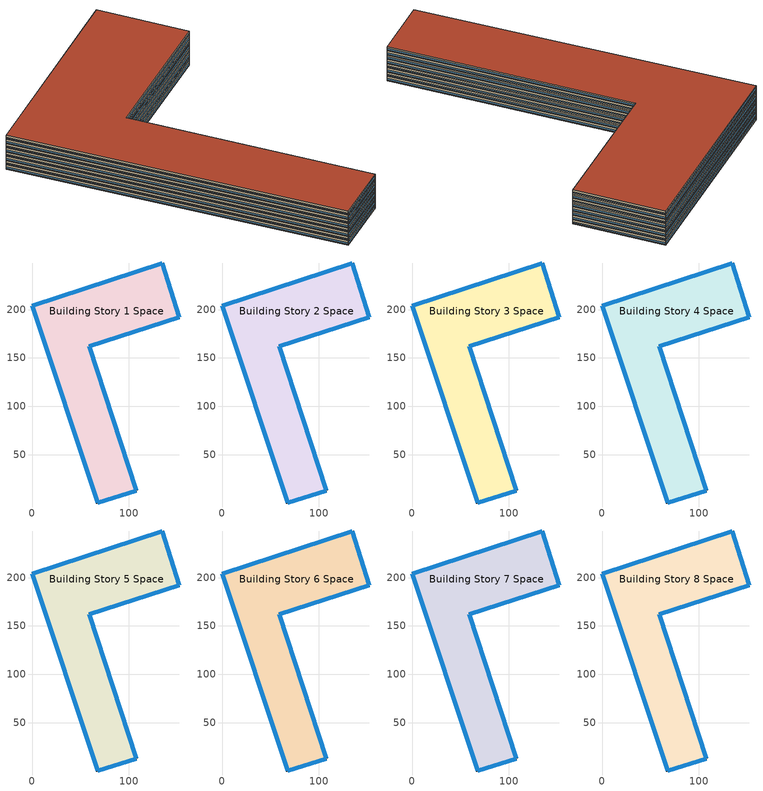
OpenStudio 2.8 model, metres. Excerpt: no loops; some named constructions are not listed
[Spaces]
Building Story 1 Space
 floor ground: 67.97,0 0,204.25 134.29,248.23 152.15,192.3 58.91,162.21 107.41,12.92 z0
 wall outside: 0,204.25 67.97,0 107.41,12.92 58.91,162.21 152.15,192.3 134.29,248.23 0,204.25 z0:3
 window: 0.01,204.22 67.96,0.02 / 134.26,248.22 0.02,204.26 / 152.14,192.33 134.29,248.21 / 58.93,162.22 152.12,192.3 / 107.4,12.94 58.92,162.18 / 68,0.01 107.38,12.91 z0.76:1.66
 ceiling adiabatic (Typical IEAD Roof R-15.87): 107.41,12.92 58.91,162.21 152.15,192.3 134.29,248.23 0,204.25 67.97,0 z3
Building Story 2 Space
 floor adiabatic (LargeHotel Interior Floor): 67.97,0 0,204.25 134.29,248.23 152.15,192.3 58.91,162.21 107.41,12.92 z3
 wall outside: 0,204.25 67.97,0 107.41,12.92 58.91,162.21 152.15,192.3 134.29,248.23 0,204.25 z3:6
 window: 0.01,204.22 67.96,0.02 / 134.26,248.22 0.02,204.26 / 152.14,192.33 134.29,248.21 / 58.93,162.22 152.12,192.3 / 107.4,12.94 58.92,162.18 / 68,0.01 107.38,12.91 z3.76:4.66
 ceiling adiabatic (Typical IEAD Roof R-15.87): 107.41,12.92 58.91,162.21 152.15,192.3 134.29,248.23 0,204.25 67.97,0 z6
Building Story 3 Space
 floor adiabatic (LargeHotel Interior Floor): 67.97,0 0,204.25 134.29,248.23 152.15,192.3 58.91,162.21 107.41,12.92 z6
 wall outside: 0,204.25 67.97,0 107.41,12.92 58.91,162.21 152.15,192.3 134.29,248.23 0,204.25 z6:9
 window: 0.01,204.22 67.96,0.02 / 134.26,248.22 0.02,204.26 / 152.14,192.33 134.29,248.21 / 58.93,162.22 152.12,192.3 / 107.4,12.94 58.92,162.18 / 68,0.01 107.38,12.91 z6.76:7.66
 ceiling adiabatic (Typical IEAD Roof R-15.87): 107.41,12.92 58.91,162.21 152.15,192.3 134.29,248.23 0,204.25 67.97,0 z9
Building Story 4 Space
 floor adiabatic (LargeHotel Interior Floor): 67.97,0 0,204.25 134.29,248.23 152.15,192.3 58.91,162.21 107.41,12.92 z9
 wall outside: 0,204.25 67.97,0 107.41,12.92 58.91,162.21 152.15,192.3 134.29,248.23 0,204.25 z9:12
 window: 107.4,12.94 58.92,162.18 / 68,0.01 107.38,12.91 / 0.01,204.22 67.96,0.02 / 134.26,248.22 0.02,204.26 / 152.14,192.33 134.29,248.21 / 58.93,162.22 152.12,192.3 z9.76:10.66
 ceiling adiabatic (Typical IEAD Roof R-15.87): 107.41,12.92 58.91,162.21 152.15,192.3 134.29,248.23 0,204.25 67.97,0 z12
Building Story 5 Space
 floor adiabatic (LargeHotel Interior Floor): 67.97,0 0,204.25 134.29,248.23 152.15,192.3 58.91,162.21 107.41,12.92 z12
 wall outside: 0,204.25 67.97,0 107.41,12.92 58.91,162.21 152.15,192.3 134.29,248.23 0,204.25 z12:15
 window: 58.93,162.22 152.12,192.3 / 68,0.01 107.38,12.91 / 134.26,248.22 0.02,204.26 / 152.14,192.33 134.29,248.21 / 107.4,12.94 58.92,162.18 / 0.01,204.22 67.96,0.02 z12.76:13.66
 ceiling adiabatic (Typical IEAD Roof R-15.87): 107.41,12.92 58.91,162.21 152.15,192.3 134.29,248.23 0,204.25 67.97,0 z15
Building Story 6 Space
 floor adiabatic (LargeHotel Interior Floor): 67.97,0 0,204.25 134.29,248.23 152.15,192.3 58.91,162.21 107.41,12.92 z15
 wall outside: 0,204.25 67.97,0 107.41,12.92 58.91,162.21 152.15,192.3 134.29,248.23 0,204.25 z15:18
 window: 152.14,192.33 134.29,248.21 / 58.93,162.22 152.12,192.3 / 107.4,12.94 58.92,162.18 / 68,0.01 107.38,12.91 / 0.01,204.22 67.96,0.02 / 134.26,248.22 0.02,204.26 z15.76:16.66
 ceiling adiabatic (Typical IEAD Roof R-15.87): 107.41,12.92 58.91,162.21 152.15,192.3 134.29,248.23 0,204.25 67.97,0 z18
Building Story 7 Space
 floor adiabatic (LargeHotel Interior Floor): 67.97,0 0,204.25 134.29,248.23 152.15,192.3 58.91,162.21 107.41,12.92 z18
 wall outside: 0,204.25 67.97,0 107.41,12.92 58.91,162.21 152.15,192.3 134.29,248.23 0,204.25 z18:21
 window: 134.26,248.22 0.02,204.26 / 68,0.01 107.38,12.91 / 152.14,192.33 134.29,248.21 / 0.01,204.22 67.96,0.02 / 107.4,12.94 58.92,162.18 / 58.93,162.22 152.12,192.3 z18.76:19.66
 ceiling adiabatic (Typical IEAD Roof R-15.87): 107.41,12.92 58.91,162.21 152.15,192.3 134.29,248.23 0,204.25 67.97,0 z21
Building Story 8 Space
 floor adiabatic (LargeHotel Interior Floor): 67.97,0 0,204.25 134.29,248.23 152.15,192.3 58.91,162.21 107.41,12.92 z21
 wall outside: 0,204.25 67.97,0 107.41,12.92 58.91,162.21 152.15,192.3 134.29,248.23 0,204.25 z21:24
 window: 0.01,204.22 67.96,0.02 / 134.26,248.22 0.02,204.26 / 152.14,192.33 134.29,248.21 / 58.93,162.22 152.12,192.3 / 107.4,12.94 58.92,162.18 / 68,0.01 107.38,12.91 z21.76:22.66
 roof outside: 107.41,12.92 58.91,162.21 152.15,192.3 134.29,248.23 0,204.25 67.97,0 z24
[Schedule:Ruleset]
Name | Default Day Schedule | Summer Design Day Schedule | Winter Design Day Schedule
Clothing Schedule | Clothing Schedule Default Winter Clothes
HotelLarge BLDG_OCC_SCH | HotelLarge BLDG_OCC_SCH Default | HotelLarge BLDG_OCC_SCH Summer Design Day | HotelLarge BLDG_OCC_SCH Winter Design Day
HotelLarge BLDG_LIGHT_SCH | HotelLarge BLDG_LIGHT_SCH Default | HotelLarge BLDG_LIGHT_SCH Summer Design Day | HotelLarge BLDG_LIGHT_SCH Winter Design Day
HotelLarge BLDG_EQUIP_SCH | HotelLarge BLDG_EQUIP_SCH Default | HotelLarge BLDG_EQUIP_SCH Summer Design Day | HotelLarge BLDG_EQUIP_SCH Winter Design Day
HotelLarge LaundryRoom_Occ_Sch | HotelLarge LaundryRoom_Occ_Sch Default | HotelLarge LaundryRoom_Occ_Sch Summer Design Day | HotelLarge LaundryRoom_Occ_Sch Winter Design Day
HotelLarge BLDG_LIGHT_STORAGE_SCH | HotelLarge BLDG_LIGHT_STORAGE_SCH Default | HotelLarge BLDG_LIGHT_STORAGE_SCH Summer Design Day | HotelLarge BLDG_LIGHT_STORAGE_SCH Winter Design Day
HotelLarge BASEMENT_EQUIP_SCH | HotelLarge BASEMENT_EQUIP_SCH Default | HotelLarge BASEMENT_EQUIP_SCH Summer Design Day | HotelLarge BASEMENT_EQUIP_SCH Winter Design Day
HotelLarge GuestRoom_Occ_Sch | HotelLarge GuestRoom_Occ_Sch Default | HotelLarge GuestRoom_Occ_Sch Summer Design Day | HotelLarge GuestRoom_Occ_Sch Winter Design Day
HotelLarge BLDG_LIGHT_GUESTROOM_SCH | HotelLarge BLDG_LIGHT_GUESTROOM_SCH Default | HotelLarge BLDG_LIGHT_GUESTROOM_SCH Summer Design Day | HotelLarge BLDG_LIGHT_GUESTROOM_SCH Winter Design Day
HotelLarge GuestRoom_Eqp_Sch_Base | HotelLarge GuestRoom_Eqp_Sch_Base Default | HotelLarge GuestRoom_Eqp_Sch_Base Summer Design Day | HotelLarge GuestRoom_Eqp_Sch_Base Winter Design Day
RetailStripmall Type1_OCC_SCH | RetailStripmall Type1_OCC_SCH Default | RetailStripmall Type1_OCC_SCH Summer Design Day | RetailStripmall Type1_OCC_SCH Winter Design Day
RetailStripmall Type1_LIGHT_SCH | RetailStripmall Type1_LIGHT_SCH Default | RetailStripmall Type1_LIGHT_SCH Summer Design Day | RetailStripmall Type1_LIGHT_SCH Winter Design Day
RetailStripmall Type1_EQUIP_SCH | RetailStripmall Type1_EQUIP_SCH Default | RetailStripmall Type1_EQUIP_SCH Summer Design Day | RetailStripmall Type1_EQUIP_SCH Winter Design Day
HotelLarge BLDG_LIGHT_CORRIDOR_SCH | HotelLarge BLDG_LIGHT_CORRIDOR_SCH Default | HotelLarge BLDG_LIGHT_CORRIDOR_SCH Summer Design Day | HotelLarge BLDG_LIGHT_CORRIDOR_SCH Winter Design Day
RestaurantSitDown BLDG_OCC_SCH | RestaurantSitDown BLDG_OCC_SCH Default | RestaurantSitDown BLDG_OCC_SCH Summer Design Day | RestaurantSitDown BLDG_OCC_SCH Winter Design Day
RestaurantSitDown BLDG_LIGHT_KITCHEN_SCH_2004_2007 | RestaurantSitDown BLDG_LIGHT_KITCHEN_SCH_2004_2007 Default | RestaurantSitDown BLDG_LIGHT_KITCHEN_SCH_2004_2007 Summer Design Day | RestaurantSitDown BLDG_LIGHT_KITCHEN_SCH_2004_2007 Winter Design Day
RestaurantSitDown BLDG_EQUIP_SCH | RestaurantSitDown BLDG_EQUIP_SCH Default | RestaurantSitDown BLDG_EQUIP_SCH Summer Design Day | RestaurantSitDown BLDG_EQUIP_SCH Winter Design Day
RestaurantSitDown Rest_GAS_EQUIP_SCH | RestaurantSitDown Rest_GAS_EQUIP_SCH Default | RestaurantSitDown Rest_GAS_EQUIP_SCH Summer Design Day | RestaurantSitDown Rest_GAS_EQUIP_SCH Winter Design Day
HotelLarge MeetingRoom_Occ_Sch | HotelLarge MeetingRoom_Occ_Sch Default | HotelLarge MeetingRoom_Occ_Sch Summer Design Day | HotelLarge MeetingRoom_Occ_Sch Winter Design Day
HotelLarge Kitchen_Elec_Equip_SCH | HotelLarge Kitchen_Elec_Equip_SCH Default | HotelLarge Kitchen_Elec_Equip_SCH Summer Design Day | HotelLarge Kitchen_Elec_Equip_SCH Winter Design Day
OfficeMedium BLDG_OCC_SCH | OfficeMedium BLDG_OCC_SCH Default | OfficeMedium BLDG_OCC_SCH Summer Design Day | OfficeMedium BLDG_OCC_SCH Winter Design Day
OfficeMedium BLDG_LIGHT_SCH_2004 | Schedule Day 55 | OfficeMedium BLDG_LIGHT_SCH_2004 Summer Design Day | OfficeMedium BLDG_LIGHT_SCH_2004 Winter Design Day
OfficeMedium BLDG_EQUIP_SCH_2004 | Schedule Day 58 | OfficeMedium BLDG_EQUIP_SCH_2004 Summer Design Day | OfficeMedium BLDG_EQUIP_SCH_2004 Winter Design Day
HotelLarge Kitchen_Gas_Equip_SCH | HotelLarge Kitchen_Gas_Equip_SCH Default | HotelLarge Kitchen_Gas_Equip_SCH Summer Design Day | HotelLarge Kitchen_Gas_Equip_SCH Winter Design Day
RetailStripmall Type3_OCC_SCH | RetailStripmall Type3_OCC_SCH Default | RetailStripmall Type3_OCC_SCH Summer Design Day | RetailStripmall Type3_OCC_SCH Winter Design Day
RetailStripmall Type3_LIGHT_SCH | RetailStripmall Type3_LIGHT_SCH Default | RetailStripmall Type3_LIGHT_SCH Summer Design Day | RetailStripmall Type3_LIGHT_SCH Winter Design Day
RetailStripmall Type3_EQUIP_SCH | RetailStripmall Type3_EQUIP_SCH Default | RetailStripmall Type3_EQUIP_SCH Summer Design Day | RetailStripmall Type3_EQUIP_SCH Winter Design Day
RetailStripmall Type2_OCC_SCH | RetailStripmall Type2_OCC_SCH Default | RetailStripmall Type2_OCC_SCH Summer Design Day | RetailStripmall Type2_OCC_SCH Winter Design Day
RetailStripmall Type2_LIGHT_SCH | RetailStripmall Type2_LIGHT_SCH Default | RetailStripmall Type2_LIGHT_SCH Summer Design Day | RetailStripmall Type2_LIGHT_SCH Winter Design Day
RetailStripmall Type2_EQUIP_SCH | RetailStripmall Type2_EQUIP_SCH Default | RetailStripmall Type2_EQUIP_SCH Summer Design Day | RetailStripmall Type2_EQUIP_SCH Winter Design Day
Elevator Schedule 1 | 117 space(s) Occ Sch Default 1 | 117 space(s) Occ Sch Summer Design Day 1 | 117 space(s) Occ Sch Winter Design Day 1
Elevator Schedule 2 | 117 space(s) Occ Sch Default 2 | 117 space(s) Occ Sch Summer Design Day 2 | 117 space(s) Occ Sch Winter Design Day 2
Elevator Schedule 3 | 117 space(s) Occ Sch Default 3 | 117 space(s) Occ Sch Summer Design Day 3 | 117 space(s) Occ Sch Winter Design Day 3
RestaurantSitDown Kitchen_Exhaust_SCH | RestaurantSitDown Kitchen_Exhaust_SCH Default | RestaurantSitDown Kitchen_Exhaust_SCH Summer Design Day | RestaurantSitDown Kitchen_Exhaust_SCH Winter Design Day
HotelLarge Kitchen_Exhaust_SCH | HotelLarge Kitchen_Exhaust_SCH Default | HotelLarge Kitchen_Exhaust_SCH Summer Design Day | HotelLarge Kitchen_Exhaust_SCH Winter Design Day
RetailStripmall Type1_HTGSETP_SCH_NO_OPTIMUM | RetailStripmall Type1_HTGSETP_SCH_NO_OPTIMUM Default | RetailStripmall Type1_HTGSETP_SCH_NO_OPTIMUM Summer Design Day | RetailStripmall Type1_HTGSETP_SCH_NO_OPTIMUM Winter Design Day
RetailStripmall Type1_CLGSETP_SCH_NO_SETBACK | RetailStripmall Type1_CLGSETP_SCH_NO_SETBACK Default | RetailStripmall Type1_CLGSETP_SCH_NO_SETBACK Summer Design Day | RetailStripmall Type1_CLGSETP_SCH_NO_SETBACK Winter Design Day
OfficeMedium HTGSETP_SCH_PACU_VAV_bot | OfficeMedium HTGSETP_SCH_PACU_VAV_bot Default | OfficeMedium HTGSETP_SCH_PACU_VAV_bot Summer Design Day | OfficeMedium HTGSETP_SCH_PACU_VAV_bot Winter Design Day
OfficeMedium CLGSETP_SCH_NO_SETBACK | OfficeMedium CLGSETP_SCH_NO_SETBACK Default | OfficeMedium CLGSETP_SCH_NO_SETBACK Summer Design Day | OfficeMedium CLGSETP_SCH_NO_SETBACK Winter Design Day
RestaurantSitDown HTGSETP_SCH_NO_OPTIMUM | RestaurantSitDown HTGSETP_SCH_NO_OPTIMUM Default | RestaurantSitDown HTGSETP_SCH_NO_OPTIMUM Summer Design Day | RestaurantSitDown HTGSETP_SCH_NO_OPTIMUM Winter Design Day
RestaurantSitDown CLGSETP_SCH_NO_SETBACK | RestaurantSitDown CLGSETP_SCH_NO_SETBACK Default | RestaurantSitDown CLGSETP_SCH_NO_SETBACK Summer Design Day | RestaurantSitDown CLGSETP_SCH_NO_SETBACK Winter Design Day
RetailStripmall Type3_HTGSETP_SCH_NO_OPTIMUM | RetailStripmall Type3_HTGSETP_SCH_NO_OPTIMUM Default | RetailStripmall Type3_HTGSETP_SCH_NO_OPTIMUM Summer Design Day | RetailStripmall Type3_HTGSETP_SCH_NO_OPTIMUM Winter Design Day
RetailStripmall Type3_CLGSETP_SCH_NO_SETBACK | RetailStripmall Type3_CLGSETP_SCH_NO_SETBACK Default | RetailStripmall Type3_CLGSETP_SCH_NO_SETBACK Summer Design Day | RetailStripmall Type3_CLGSETP_SCH_NO_SETBACK Winter Design Day
[Schedule:Day]
Clothing Schedule Default Winter Clothes; HotelLarge BLDG_OCC_SCH Summer Design Day; HotelLarge BLDG_LIGHT_SCH Summer Design Day; HotelLarge BLDG_EQUIP_SCH Summer Design Day; HotelLarge LaundryRoom_Occ_Sch Summer Design Day; HotelLarge BLDG_LIGHT_STORAGE_SCH Summer Design Day; HotelLarge BASEMENT_EQUIP_SCH Summer Design Day; HotelLarge GuestRoom_Occ_Sch Summer Design Day; HotelLarge BLDG_LIGHT_GUESTROOM_SCH Summer Design Day; HotelLarge GuestRoom_Eqp_Sch_Base Summer Design Day; RetailStripmall Type1_OCC_SCH Summer Design Day; RetailStripmall Type1_LIGHT_SCH Summer Design Day; RetailStripmall Type1_EQUIP_SCH Summer Design Day; HotelLarge BLDG_LIGHT_CORRIDOR_SCH Summer Design Day; RestaurantSitDown BLDG_OCC_SCH Summer Design Day; RestaurantSitDown BLDG_LIGHT_KITCHEN_SCH_2004_2007 Summer Design Day; HotelLarge MeetingRoom_Occ_Sch Summer Design Day; OfficeMedium BLDG_LIGHT_SCH_2004 Summer Design Day; OfficeMedium BLDG_EQUIP_SCH_2004 Summer Design Day; RetailStripmall Type3_OCC_SCH Summer Design Day; RetailStripmall Type3_LIGHT_SCH Summer Design Day; RetailStripmall Type3_EQUIP_SCH Summer Design Day; RetailStripmall Type2_OCC_SCH Summer Design Day; RetailStripmall Type2_LIGHT_SCH Summer Design Day; RetailStripmall Type2_EQUIP_SCH Summer Design Day; 117 space(s) Occ Sch Summer Design Day 1; 117 space(s) Occ Sch Winter Design Day 1; 117 space(s) Occ Sch Summer Design Day 2; 117 space(s) Occ Sch Winter Design Day 2; 117 space(s) Occ Sch Summer Design Day 3; 117 space(s) Occ Sch Winter Design Day 3: 24, 0, 1
Clothing Schedule Summer Clothes: 24, 0, 0.5
Air Velocity Schedule Default: 24, 0, 0.2
Work Efficiency Schedule Default; HotelLarge BLDG_OCC_SCH Winter Design Day; HotelLarge BLDG_LIGHT_SCH Winter Design Day; HotelLarge BLDG_EQUIP_SCH Winter Design Day; HotelLarge LaundryRoom_Occ_Sch Winter Design Day; HotelLarge BLDG_LIGHT_STORAGE_SCH Winter Design Day; HotelLarge BASEMENT_EQUIP_SCH Winter Design Day; HotelLarge GuestRoom_Occ_Sch Winter Design Day; HotelLarge BLDG_LIGHT_GUESTROOM_SCH Winter Design Day; HotelLarge GuestRoom_Eqp_Sch_Base Winter Design Day; RetailStripmall Type1_OCC_SCH Winter Design Day; RetailStripmall Type1_LIGHT_SCH Winter Design Day; RetailStripmall Type1_EQUIP_SCH Winter Design Day; HotelLarge BLDG_LIGHT_CORRIDOR_SCH Winter Design Day; RestaurantSitDown BLDG_OCC_SCH Winter Design Day; RestaurantSitDown BLDG_LIGHT_KITCHEN_SCH_2004_2007 Winter Design Day; RestaurantSitDown BLDG_EQUIP_SCH Winter Design Day; RestaurantSitDown Rest_GAS_EQUIP_SCH Winter Design Day; HotelLarge MeetingRoom_Occ_Sch Winter Design Day; HotelLarge Kitchen_Elec_Equip_SCH Winter Design Day; OfficeMedium BLDG_OCC_SCH Winter Design Day; Schedule Day 55; OfficeMedium BLDG_LIGHT_SCH_2004 Winter Design Day; Schedule Day 58; OfficeMedium BLDG_EQUIP_SCH_2004 Winter Design Day; HotelLarge Kitchen_Gas_Equip_SCH Winter Design Day; RetailStripmall Type3_OCC_SCH Winter Design Day; RetailStripmall Type3_LIGHT_SCH Winter Design Day; RetailStripmall Type3_EQUIP_SCH Winter Design Day; RetailStripmall Type2_OCC_SCH Winter Design Day; RetailStripmall Type2_LIGHT_SCH Winter Design Day; RetailStripmall Type2_EQUIP_SCH Winter Design Day: 24, 0, 0
HotelLarge BLDG_OCC_SCH Default: 8, 0, 0.7, 11, 0, 0.5, 13, 0, 0.3, 16, 0, 0.2, 17, 0, 0.3, 19, 0, 0.4, 21, 0, 0.6, 24, 0, 0.8
HotelLarge BLDG_OCC_SCH Sat Day: 6, 0, 0.9, 7, 0, 0.7, 9, 0, 0.5, 17, 0, 0.3, 18, 0, 0.5, 21, 0, 0.6, 24, 0, 0.7
HotelLarge BLDG_OCC_SCH Wkdy Day: 6, 0, 0.9, 7, 0, 0.7, 9, 0, 0.4, 15, 0, 0.2, 16, 0, 0.3, 19, 0, 0.5, 21, 0, 0.7, 22, 0, 0.8, 24, 0, 0.9
HotelLarge ACTIVITY_SCH Default; HotelLarge ACTIVITY_SCH Winter Design Day; HotelLarge ACTIVITY_SCH Summer Design Day; RestaurantSitDown ACTIVITY_SCH Default; RestaurantSitDown ACTIVITY_SCH Winter Design Day; RestaurantSitDown ACTIVITY_SCH Summer Design Day; OfficeMedium ACTIVITY_SCH Default; OfficeMedium ACTIVITY_SCH Winter Design Day; OfficeMedium ACTIVITY_SCH Summer Design Day: 24, 0, 120
HotelLarge BLDG_LIGHT_SCH Default; HotelLarge BLDG_LIGHT_STORAGE_SCH Default; HotelLarge BLDG_LIGHT_CORRIDOR_SCH Default: 2, 0, 0.3, 6, 0, 0.2, 7, 0, 0.3, 9, 0, 0.4, 13, 0, 0.3, 18, 0, 0.2, 19, 0, 0.5, 20, 0, 0.7, 21, 0, 0.8, 22, 0, 0.6, 23, 0, 0.5, 24, 0, 0.3
HotelLarge BLDG_LIGHT_SCH Sat Day; HotelLarge BLDG_LIGHT_STORAGE_SCH Sat Day; HotelLarge BLDG_LIGHT_CORRIDOR_SCH Sat Day: 2, 0, 0.2, 6, 0, 0.1, 8, 0, 0.3, 10, 0, 0.4, 11, 0, 0.3, 18, 0, 0.25, 19, 0, 0.6, 22, 0, 0.7, 23, 0, 0.6, 24, 0, 0.3
HotelLarge BLDG_LIGHT_SCH Wkdy Day; HotelLarge BLDG_LIGHT_STORAGE_SCH Wkdy Day; HotelLarge BLDG_LIGHT_CORRIDOR_SCH Wkdy Day: 1, 0, 0.2, 2, 0, 0.15, 5, 0, 0.1, 6, 0, 0.2, 7, 0, 0.4, 8, 0, 0.5, 10, 0, 0.4, 18, 0, 0.25, 19, 0, 0.6, 20, 0, 0.8, 21, 0, 0.9, 22, 0, 0.8, 23, 0, 0.6, 24, 0, 0.3
HotelLarge BLDG_EQUIP_SCH Default; HotelLarge BASEMENT_EQUIP_SCH Default: 2, 0, 0.4, 6, 0, 0.3, 7, 0, 0.4, 9, 0, 0.5, 13, 0, 0.4, 18, 0, 0.3, 19, 0, 0.6, 20, 0, 0.8, 21, 0, 0.9, 22, 0, 0.7, 23, 0, 0.6, 24, 0, 0.4
HotelLarge BLDG_EQUIP_SCH Sat Day; HotelLarge BASEMENT_EQUIP_SCH Sat Day: 2, 0, 0.3, 6, 0, 0.2, 8, 0, 0.4, 10, 0, 0.5, 11, 0, 0.4, 18, 0, 0.35, 19, 0, 0.7, 22, 0, 0.8, 23, 0, 0.7, 24, 0, 0.4
HotelLarge BLDG_EQUIP_SCH Wkdy Day; HotelLarge BASEMENT_EQUIP_SCH Wkdy Day: 1, 0, 0.3, 2, 0, 0.25, 5, 0, 0.2, 6, 0, 0.3, 7, 0, 0.5, 8, 0, 0.6, 10, 0, 0.5, 18, 0, 0.35, 19, 0, 0.7, 20, 0, 0.9, 21, 0, 0.95, 22, 0, 0.9, 23, 0, 0.7, 24, 0, 0.4
HotelLarge LaundryRoom_Occ_Sch Default; HotelLarge LaundryRoom_Occ_Sch Default|Wkdy Day: 8, 0, 0, 10, 0, 0.09, 12, 0, 0.18, 13, 0, 0, 16, 0, 0.18, 17, 0, 0.09, 24, 0, 0
HotelLarge GuestRoom_Occ_Sch Default: 6, 0, 0.65, 7, 0, 0.5, 9, 0, 0.34, 17, 0, 0.2, 18, 0, 0.34, 19, 0, 0.35, 21, 0, 0.65, 24, 0, 0.5
HotelLarge GuestRoom_Occ_Sch Wkdy Day: 6, 0, 0.65, 7, 0, 0.5, 9, 0, 0.28, 15, 0, 0.13, 16, 0, 0.2, 19, 0, 0.35, 21, 0, 0.5, 22, 0, 0.58, 24, 0, 0.65
HotelLarge BLDG_LIGHT_GUESTROOM_SCH Default: 2, 0, 0.26, 6, 0, 0.11, 8, 0, 0.41, 10, 0, 0.56, 11, 0, 0.41, 18, 0, 0.33, 19, 0, 0.85, 22, 0, 1, 23, 0, 0.85, 24, 0, 0.41
HotelLarge BLDG_LIGHT_GUESTROOM_SCH Wkdy Day: 1, 0, 0.22, 2, 0, 0.17, 5, 0, 0.11, 6, 0, 0.22, 7, 0, 0.44, 8, 0, 0.56, 10, 0, 0.44, 18, 0, 0.28, 19, 0, 0.67, 20, 0, 0.89, 21, 0, 1, 22, 0, 0.89, 23, 0, 0.67, 24, 0, 0.33
HotelLarge GuestRoom_Eqp_Sch_Base Default: 6, 0, 0.2, 7, 0, 0.3, 8, 0, 0.62, 9, 0, 0.9, 10, 0, 0.62, 17, 0, 0.29, 18, 0, 0.43, 19, 0, 0.51, 20, 0, 0.49, 21, 0, 0.66, 22, 0, 0.7, 23, 0, 0.35, 24, 0, 0.2
HotelLarge GuestRoom_Eqp_Sch_Base Wkdy Day: 6, 0, 0.2, 7, 0, 0.62, 8, 0, 0.9, 10, 0, 0.43, 17, 0, 0.26, 19, 0, 0.51, 20, 0, 0.49, 21, 0, 0.66, 22, 0, 0.7, 23, 0, 0.35, 24, 0, 0.2
RetailStripmall Type1_OCC_SCH Default: 8, 0, 0, 10, 0, 0.05, 11, 0, 0.1, 12, 0, 0.2, 13, 0, 0.4, 14, 0, 0.6, 16, 0, 0.4, 17, 0, 0.3, 19, 0, 0.6, 21, 0, 0.4, 22, 0, 0.3, 23, 0, 0.2, 24, 0, 0.05
RetailStripmall Type1_OCC_SCH Mon|Tue|Wed|Thu Day: 8, 0, 0, 10, 0, 0.05, 12, 0, 0.1, 13, 0, 0.2, 15, 0, 0.4, 17, 0, 0.25, 20, 0, 0.5, 23, 0, 0.3, 24, 0, 0.05
RetailStripmall Type1_OCC_SCH Sat|Fri Day: 1, 0, 0.05, 9, 0, 0, 10, 0, 0.05, 12, 0, 0.1, 13, 0, 0.2, 14, 0, 0.6, 15, 0, 0.4, 17, 0, 0.25, 20, 0, 0.5, 23, 0, 0.3, 24, 0, 0.2
HotelSmall Activity_Sch Default; HotelSmall Activity_Sch Winter Design Day; HotelSmall Activity_Sch Summer Design Day: 24, 0, 132
RetailStripmall Type1_LIGHT_SCH Default; RetailStripmall Type1_LIGHT_SCH Default|Mon|Tue|Wed|Thu Day: 9, 0, 0.05, 10, 0, 0.5, 23, 0, 0.95, 24, 0, 0.5
RetailStripmall Type1_LIGHT_SCH Sat|Fri Day: 1, 0, 0.5, 9, 0, 0.05, 10, 0, 0.5, 24, 0, 0.95
RetailStripmall Type1_EQUIP_SCH Default; RetailStripmall Type1_EQUIP_SCH Default|Mon|Tue|Wed|Thu Day: 9, 0, 0.05, 10, 0, 0.5, 23, 0, 0.9, 24, 0, 0.5
RetailStripmall Type1_EQUIP_SCH Sat|Fri Day: 1, 0, 0.5, 9, 0, 0.05, 10, 0, 0.5, 24, 0, 0.9
RestaurantSitDown BLDG_OCC_SCH Default: 1, 0, 0.05, 6, 0, 0, 7, 0, 0.05, 9, 0, 0.5, 11, 0, 0.2, 12, 0, 0.3, 14, 0, 0.5, 15, 0, 0.3, 16, 0, 0.2, 17, 0, 0.25, 18, 0, 0.35, 19, 0, 0.55, 20, 0, 0.65, 21, 0, 0.7, 22, 0, 0.35, 24, 0, 0.2
RestaurantSitDown BLDG_OCC_SCH Sat Day: 1, 0, 0.05, 6, 0, 0, 7, 0, 0.05, 9, 0, 0.5, 10, 0, 0.4, 11, 0, 0.2, 12, 0, 0.45, 14, 0, 0.5, 15, 0, 0.35, 18, 0, 0.3, 19, 0, 0.7, 20, 0, 0.9, 21, 0, 0.7, 22, 0, 0.65, 23, 0, 0.55, 24, 0, 0.35
RestaurantSitDown BLDG_OCC_SCH Wkdy Day: 1, 0, 0.05, 5, 0, 0, 6, 0, 0.05, 7, 0, 0.1, 10, 0, 0.4, 11, 0, 0.2, 12, 0, 0.5, 13, 0, 0.8, 14, 0, 0.7, 15, 0, 0.4, 16, 0, 0.2, 17, 0, 0.25, 18, 0, 0.5, 21, 0, 0.8, 22, 0, 0.5, 23, 0, 0.35, 24, 0, 0.2
RestaurantSitDown BLDG_LIGHT_KITCHEN_SCH_2004_2007 Default: 1, 0, 0.2, 6, 0, 0.15, 8, 0, 0.3, 10, 0, 0.5, 16, 0, 0.7, 22, 0, 0.6, 23, 0, 0.5, 24, 0, 0.3
RestaurantSitDown BLDG_LIGHT_KITCHEN_SCH_2004_2007 Sat Day: 1, 0, 0.2, 6, 0, 0.15, 8, 0, 0.3, 10, 0, 0.6, 17, 0, 0.8, 22, 0, 0.9, 23, 0, 0.5, 24, 0, 0.3
RestaurantSitDown BLDG_LIGHT_KITCHEN_SCH_2004_2007 Wkdy Day: 5, 0, 0.15, 6, 0, 0.2, 8, 0, 0.4, 10, 0, 0.6, 22, 0, 0.9, 23, 0, 0.5, 24, 0, 0.3
RestaurantSitDown BLDG_EQUIP_SCH Default; RestaurantSitDown BLDG_EQUIP_SCH Default|Sat|Wkdy Day; RestaurantSitDown Rest_GAS_EQUIP_SCH Default; RestaurantSitDown Rest_GAS_EQUIP_SCH Default|Sat|Wkdy Day: 1, 0, 0.03, 2, 0, 0.02, 3, 0, 0.03, 4, 0, 0.02, 5, 0, 0.05, 6, 0, 0.12, 7, 0, 0.13, 8, 0, 0.15, 9, 0, 0.18, 10, 0, 0.21, 11, 0, 0.26, 12, 0, 0.29, 13, 0, 0.27, 14, 0, 0.25, 16, 0, 0.23, 18, 0, 0.26, 19, 0, 0.24, 20, 0, 0.22, 21, 0, 0.2, 22, 0, 0.18, 23, 0, 0.09, 24, 0, 0.03
RestaurantSitDown BLDG_EQUIP_SCH Summer Design Day; RestaurantSitDown Rest_GAS_EQUIP_SCH Summer Design Day: 24, 0, 0.29
HotelLarge MeetingRoom_Occ_Sch Default; HotelLarge MeetingRoom_Occ_Sch Default|Wkdy Day: 7, 0, 0, 8, 0, 0.05, 10, 0, 0.5, 12, 0, 0.2, 13, 0, 0.05, 15, 0, 0.5, 18, 0, 0.2, 20, 0, 0.05, 24, 0, 0
HotelLarge Kitchen_Elec_Equip_SCH Default; HotelLarge Kitchen_Elec_Equip_SCH Default|Sun|Wkdy Day: 6, 0, 0.1, 7, 0, 0.25, 24, 0, 0.3
HotelLarge Kitchen_Elec_Equip_SCH Summer Design Day; OfficeMedium BLDG_EQUIP_SCH_2004 Sun Day: 24, 0, 0.3
OfficeMedium BLDG_OCC_SCH Default: 6, 0, 0, 18, 0, 0.05, 24, 0, 0
OfficeMedium BLDG_OCC_SCH Sat Day: 6, 0, 0, 8, 0, 0.1, 12, 0, 0.3, 17, 0, 0.1, 19, 0, 0.05, 24, 0, 0
OfficeMedium BLDG_OCC_SCH Summer Design Day: 6, 0, 0, 22, 0, 1, 24, 0, 0.05
OfficeMedium BLDG_OCC_SCH Wkdy Day: 6, 0, 0, 7, 0, 0.1, 8, 0, 0.2, 12, 0, 0.95, 13, 0, 0.5, 17, 0, 0.95, 18, 0, 0.3, 22, 0, 0.1, 24, 0, 0.05
OfficeMedium BLDG_LIGHT_SCH_2004 Sat Day: 6, 0, 0.05, 8, 0, 0.1, 12, 0, 0.3, 17, 0, 0.15, 24, 0, 0.05
OfficeMedium BLDG_LIGHT_SCH_2004 Sun Day: 24, 0, 0.05
OfficeMedium BLDG_LIGHT_SCH_2004 Wkdy Day: 5, 0, 0.05, 7, 0, 0.1, 8, 0, 0.3, 17, 0, 0.9, 18, 0, 0.5, 20, 0, 0.3, 22, 0, 0.2, 23, 0, 0.1, 24, 0, 0.05
OfficeMedium BLDG_EQUIP_SCH_2004 Sat Day: 6, 0, 0.3, 8, 0, 0.4, 12, 0, 0.5, 17, 0, 0.35, 24, 0, 0.3
OfficeMedium BLDG_EQUIP_SCH_2004 Wkdy Day: 8, 0, 0.4, 12, 0, 0.9, 13, 0, 0.8, 17, 0, 0.9, 18, 0, 0.5, 24, 0, 0.4
HotelLarge Kitchen_Gas_Equip_SCH Default; HotelLarge Kitchen_Gas_Equip_SCH Default|Sat|Wkdy Day: 5, 0, 0.02, 6, 0, 0.05, 7, 0, 0.1, 8, 0, 0.15, 9, 0, 0.2, 10, 0, 0.15, 13, 0, 0.25, 14, 0, 0.2, 15, 0, 0.15, 16, 0, 0.2, 19, 0, 0.3, 21, 0, 0.2, 22, 0, 0.15, 23, 0, 0.1, 24, 0, 0.05
HotelLarge Kitchen_Gas_Equip_SCH Summer Design Day: 24, 0, 0.25
RetailStripmall Type3_OCC_SCH Default: 10, 0, 0, 12, 0, 0.11, 13, 0, 0.43, 14, 0, 0.46, 15, 0, 0.5, 16, 0, 0.69, 17, 0, 0.34, 18, 0, 0.11, 24, 0, 0
RetailStripmall Type3_OCC_SCH Sat Day: 9, 0, 0, 11, 0, 0.11, 12, 0, 0.58, 13, 0, 0.71, 14, 0, 0.74, 15, 0, 0.77, 16, 0, 0.8, 17, 0, 0.74, 18, 0, 0.54, 19, 0, 0.11, 24, 0, 0
RetailStripmall Type3_OCC_SCH Wkdy Day: 9, 0, 0, 11, 0, 0.11, 12, 0, 0.43, 13, 0, 0.46, 14, 0, 0.71, 15, 0, 0.5, 16, 0, 0.69, 17, 0, 0.54, 18, 0, 0.71, 19, 0, 0.34, 20, 0, 0.26, 21, 0, 0.11, 24, 0, 0
RetailStripmall Type3_LIGHT_SCH Default: 10, 0, 0.05, 11, 0, 0.5, 17, 0, 0.95, 18, 0, 0.5, 24, 0, 0.05
RetailStripmall Type3_LIGHT_SCH Sat Day: 9, 0, 0.05, 10, 0, 0.5, 18, 0, 0.95, 19, 0, 0.5, 24, 0, 0.05
RetailStripmall Type3_LIGHT_SCH Wkdy Day: 9, 0, 0.05, 10, 0, 0.5, 20, 0, 0.95, 21, 0, 0.5, 24, 0, 0.05
RetailStripmall Type3_EQUIP_SCH Default: 10, 0, 0.05, 11, 0, 0.5, 17, 0, 0.9, 18, 0, 0.5, 24, 0, 0.05
RetailStripmall Type3_EQUIP_SCH Sat Day: 9, 0, 0.05, 10, 0, 0.5, 18, 0, 0.9, 19, 0, 0.5, 24, 0, 0.05
RetailStripmall Type3_EQUIP_SCH Wkdy Day: 9, 0, 0.05, 10, 0, 0.5, 20, 0, 0.9, 21, 0, 0.5, 24, 0, 0.05
RetailStripmall Type2_OCC_SCH Default: 9, 0, 0, 10, 0, 0.05, 11, 0, 0.1, 12, 0, 0.2, 14, 0, 0.4, 15, 0, 0.3, 16, 0, 0.2, 17, 0, 0.1, 18, 0, 0.05, 24, 0, 0
RetailStripmall Type2_OCC_SCH Sat Day: 8, 0, 0, 9, 0, 0.05, 11, 0, 0.1, 12, 0, 0.2, 13, 0, 0.4, 14, 0, 0.6, 15, 0, 0.4, 18, 0, 0.3, 19, 0, 0.05, 24, 0, 0
RetailStripmall Type2_OCC_SCH Wkdy Day: 8, 0, 0, 9, 0, 0.05, 12, 0, 0.1, 13, 0, 0.2, 14, 0, 0.4, 15, 0, 0.3, 17, 0, 0.2, 19, 0, 0.5, 20, 0, 0.2, 21, 0, 0.05, 24, 0, 0
RetailStripmall Type2_LIGHT_SCH Default: 9, 0, 0.05, 10, 0, 0.5, 17, 0, 0.95, 18, 0, 0.5, 24, 0, 0.05
RetailStripmall Type2_LIGHT_SCH Sat Day: 8, 0, 0.05, 9, 0, 0.5, 18, 0, 0.95, 19, 0, 0.5, 24, 0, 0.05
RetailStripmall Type2_LIGHT_SCH Wkdy Day: 8, 0, 0.05, 9, 0, 0.5, 20, 0, 0.95, 21, 0, 0.5, 24, 0, 0.05
RetailStripmall Type2_EQUIP_SCH Default: 9, 0, 0.05, 10, 0, 0.5, 17, 0, 0.9, 18, 0, 0.5, 24, 0, 0.05
RetailStripmall Type2_EQUIP_SCH Sat Day: 8, 0, 0.05, 9, 0, 0.5, 18, 0, 0.9, 19, 0, 0.5, 24, 0, 0.05
RetailStripmall Type2_EQUIP_SCH Wkdy Day: 8, 0, 0.05, 9, 0, 0.5, 20, 0, 0.9, 21, 0, 0.5, 24, 0, 0.05
117 space(s) Occ Sch Default 1: 1, 0, 0.0244565, 4, 0, 0, 5, 0, 0.0244565, 6, 0, 0.00791464, 7, 0, 0.123748, 8, 0, 0.0509559, 9, 0, 0.0142959, 10, 0, 0.11551, 11, 0, 0.158717, 12, 0, 0.129563, 13, 0, 0.00863306, 14, 0, 0.156471, 15, 0, 0.104494, 16, 0, 0.0381515, 17, 0, 0.120652, 18, 0, 0.117944, 19, 0, 0.0107398, 20, 0, 0.0152754, 21, 0, 0.142001, 22, 0, 0.0652146, 23, 0, 0.0780485, 24, 0, 0
117 space(s) Occ Sch Sunday 1: 1, 0, 0.0244565, 5, 0, 0, 6, 0, 0.0223769, 7, 0, 0.219503, 8, 0, 0.0130983, 9, 0, 0.149054, 10, 0, 0.0126308, 11, 0, 0.0367902, 12, 0, 0.107882, 13, 0, 0.0250012, 14, 0, 0.101943, 15, 0, 0.0623318, 16, 0, 0.0155055, 17, 0, 0.0561272, 18, 0, 0.0822713, 19, 0, 0.0680022, 20, 0, 0.0213466, 21, 0, 0.160684, 22, 0, 0.075241, 23, 0, 0.00280743, 24, 0, 0
117 space(s) Occ Sch Saturday 1: 1, 0, 0.0253923, 5, 0, 0, 6, 0, 0.00791464, 7, 0, 0.203637, 8, 0, 0.0345792, 9, 0, 0.0620408, 10, 0, 0.11551, 11, 0, 0.141747, 12, 0, 0.0199141, 13, 0, 0.0404207, 14, 0, 0.0797329, 15, 0, 0.046672, 16, 0, 0.00228536, 17, 0, 0.0148665, 18, 0, 0.173712, 19, 0, 0.0983353, 20, 0, 0.104679, 21, 0, 0.0200067, 22, 0, 0.0489129, 23, 0, 0.0996975, 24, 0, 0
117 space(s) Occ Sch Friday 1: 1, 0, 0.0253923, 4, 0, 0, 5, 0, 0.0244565, 6, 0, 0.00791464, 7, 0, 0.123748, 8, 0, 0.0500201, 9, 0, 0.0133601, 10, 0, 0.11551, 11, 0, 0.158717, 12, 0, 0.129563, 13, 0, 0.0123763, 14, 0, 0.160215, 15, 0, 0.104494, 16, 0, 0.0381515, 17, 0, 0.120652, 18, 0, 0.117944, 19, 0, 0.0107398, 20, 0, 0.0152754, 21, 0, 0.142001, 22, 0, 0.0652146, 23, 0, 0.075241, 24, 0, 0
117 space(s) Occ Sch Default 2; 117 space(s) Occ Sch Friday 2; 117 space(s) Occ Sch Default 3; 117 space(s) Occ Sch Friday 3: 1, 0, 1, 4, 0, 0, 5, 0, 1, 6, 0, 1, 7, 0, 1, 8, 0, 1, 9, 0, 1, 10, 0, 1, 11, 0, 1, 12, 0, 1, 13, 0, 1, 14, 0, 1, 15, 0, 1, 16, 0, 1, 17, 0, 1, 18, 0, 1, 19, 0, 1, 20, 0, 1, 21, 0, 1, 22, 0, 1, 23, 0, 1, 24, 0, 0
117 space(s) Occ Sch Sunday 2; 117 space(s) Occ Sch Saturday 2; 117 space(s) Occ Sch Sunday 3; 117 space(s) Occ Sch Saturday 3: 1, 0, 1, 5, 0, 0, 6, 0, 1, 7, 0, 1, 8, 0, 1, 9, 0, 1, 10, 0, 1, 11, 0, 1, 12, 0, 1, 13, 0, 1, 14, 0, 1, 15, 0, 1, 16, 0, 1, 17, 0, 1, 18, 0, 1, 19, 0, 1, 20, 0, 1, 21, 0, 1, 22, 0, 1, 23, 0, 1, 24, 0, 0
Schedule Day 83: 6, 0, 0, 24, 0, 1
RestaurantSitDown Kitchen_Exhaust_SCH Default; RestaurantSitDown Kitchen_Exhaust_SCH Winter Design Day; RestaurantSitDown Kitchen_Exhaust_SCH Summer Design Day; RestaurantSitDown Kitchen_Exhaust_SCH Default|WntrDsn|SmrDsn|Sun|Wkdy Day: 5, 0, 0, 24, 0, 1
HotelLarge Kitchen_Exhaust_SCH Default; HotelLarge Kitchen_Exhaust_SCH Winter Design Day; HotelLarge Kitchen_Exhaust_SCH Summer Design Day: 7, 0, 0, 24, 0, 1
HotelLarge HTGSETP_SCH Default; HotelLarge HTGSETP_SCH Winter Design Day; HotelLarge HTGSETP_SCH Summer Design Day; RestaurantSitDown HTGSETP_SCH_NO_OPTIMUM Winter Design Day: 24, 0, 21
HotelLarge CLGSETP_SCH Default; HotelLarge CLGSETP_SCH Winter Design Day; HotelLarge CLGSETP_SCH Summer Design Day; OfficeMedium CLGSETP_SCH_NO_SETBACK Default; OfficeMedium CLGSETP_SCH_NO_SETBACK Winter Design Day; OfficeMedium CLGSETP_SCH_NO_SETBACK Default|WntrDsn|Sat|Wkdy Day; RestaurantSitDown CLGSETP_SCH_NO_SETBACK Default; RestaurantSitDown CLGSETP_SCH_NO_SETBACK Default|Sat|Wkdy Day: 24, 0, 24
RetailStripmall Type1_HTGSETP_SCH_NO_OPTIMUM Default; RetailStripmall Type1_HTGSETP_SCH_NO_OPTIMUM Default|Sat|Fri Day: 8, 0, 15.56, 24, 0, 21.11
RetailStripmall Type1_HTGSETP_SCH_NO_OPTIMUM Mon|Tue|Wed|Thu Day: 1, 0, 21.11, 8, 0, 15.56, 24, 0, 21.11
RetailStripmall Type1_HTGSETP_SCH_NO_OPTIMUM Summer Design Day; RetailStripmall Type3_HTGSETP_SCH_NO_OPTIMUM Summer Design Day: 24, 0, 15.56
RetailStripmall Type1_HTGSETP_SCH_NO_OPTIMUM Winter Design Day: 1, 0, 21.11, 8, 0, 15.56, 9, 0, 18.33, 24, 0, 21.11
RetailStripmall Type1_CLGSETP_SCH_NO_SETBACK Default; RetailStripmall Type1_CLGSETP_SCH_NO_SETBACK Default|Sat|Fri|Mon|Tue|Wed|Thu Day; RetailStripmall Type3_CLGSETP_SCH_NO_SETBACK Default; RetailStripmall Type3_CLGSETP_SCH_NO_SETBACK Default|Sat|Wkdy Day: 24, 0, 23.89
RetailStripmall Type1_CLGSETP_SCH_NO_SETBACK Summer Design Day: 8, 0, 29.44, 9, 0, 26.67, 24, 0, 23.89
RetailStripmall Type1_CLGSETP_SCH_NO_SETBACK Winter Design Day; RetailStripmall Type3_CLGSETP_SCH_NO_SETBACK Winter Design Day: 24, 0, 29.44
OfficeMedium HTGSETP_SCH_PACU_VAV_bot Default; OfficeMedium HTGSETP_SCH_PACU_VAV_bot Summer Design Day; RestaurantSitDown HTGSETP_SCH_NO_OPTIMUM Summer Design Day: 24, 0, 15.6
OfficeMedium HTGSETP_SCH_PACU_VAV_bot Sat Day: 5, 0, 15.6, 17, 0, 21, 24, 0, 15.6
OfficeMedium HTGSETP_SCH_PACU_VAV_bot Wkdy Day: 5, 0, 15.6, 22, 0, 21, 24, 0, 15.6
OfficeMedium HTGSETP_SCH_PACU_VAV_bot Winter Design Day: 5, 0, 15.6, 6, 0, 17.6, 7, 0, 19.6, 22, 0, 21, 24, 0, 15.6
OfficeMedium CLGSETP_SCH_NO_SETBACK Summer Design Day: 5, 0, 26.7, 6, 0, 25.7, 7, 0, 25, 22, 0, 24, 24, 0, 26.7
RestaurantSitDown HTGSETP_SCH_NO_OPTIMUM Default; RestaurantSitDown HTGSETP_SCH_NO_OPTIMUM Default|Sat|Wkdy Day: 4, 0, 15.6, 24, 0, 21
RestaurantSitDown CLGSETP_SCH_NO_SETBACK Summer Design Day: 5, 0, 30, 6, 0, 26, 24, 0, 24
RestaurantSitDown CLGSETP_SCH_NO_SETBACK Winter Design Day: 24, 0, 30
RetailStripmall Type3_HTGSETP_SCH_NO_OPTIMUM Default: 9, 0, 15.56, 18, 0, 21.11, 24, 0, 15.56
RetailStripmall Type3_HTGSETP_SCH_NO_OPTIMUM Sat Day: 8, 0, 15.56, 19, 0, 21.11, 24, 0, 15.56
RetailStripmall Type3_HTGSETP_SCH_NO_OPTIMUM Wkdy Day: 8, 0, 15.56, 21, 0, 21.11, 24, 0, 15.56
RetailStripmall Type3_HTGSETP_SCH_NO_OPTIMUM Winter Design Day: 8, 0, 15.56, 9, 0, 18.33, 21, 0, 21.11, 24, 0, 15.56
RetailStripmall Type3_CLGSETP_SCH_NO_SETBACK Summer Design Day: 8, 0, 29.44, 9, 0, 26.67, 21, 0, 23.89, 24, 0, 29.44
[Schedule:Rule] Date Specification Type=DateRange; Start Day=1
Name | Schedule Ruleset | Rule Order | Day Schedule | Start Month | End Month | End Day | Apply Saturday | Apply Monday | Apply Tuesday | Apply Wednesday | Apply Thursday | Apply Friday | Apply Sunday
Schedule Rule 1 | Clothing Schedule | 0 | Clothing Schedule Summer Clothes | 5 | 9 | 30
Schedule Rule 2 | HotelLarge BLDG_OCC_SCH | 1 | HotelLarge BLDG_OCC_SCH Sat Day | 1 | 12 | 31 | Yes
Schedule Rule 3 | HotelLarge BLDG_OCC_SCH | 0 | HotelLarge BLDG_OCC_SCH Wkdy Day | 1 | 12 | 31 |  | Yes | Yes | Yes | Yes | Yes
Schedule Rule 4 | HotelLarge BLDG_LIGHT_SCH | 1 | HotelLarge BLDG_LIGHT_SCH Sat Day | 1 | 12 | 31 | Yes
Schedule Rule 5 | HotelLarge BLDG_LIGHT_SCH | 0 | HotelLarge BLDG_LIGHT_SCH Wkdy Day | 1 | 12 | 31 |  | Yes | Yes | Yes | Yes | Yes
Schedule Rule 6 | HotelLarge BLDG_EQUIP_SCH | 1 | HotelLarge BLDG_EQUIP_SCH Sat Day | 1 | 12 | 31 | Yes
Schedule Rule 7 | HotelLarge BLDG_EQUIP_SCH | 0 | HotelLarge BLDG_EQUIP_SCH Wkdy Day | 1 | 12 | 31 |  | Yes | Yes | Yes | Yes | Yes
Schedule Rule 8 | HotelLarge LaundryRoom_Occ_Sch | 0 | HotelLarge LaundryRoom_Occ_Sch Default|Wkdy Day | 1 | 12 | 31 |  | Yes | Yes | Yes | Yes | Yes
Schedule Rule 9 | HotelLarge BLDG_LIGHT_STORAGE_SCH | 1 | HotelLarge BLDG_LIGHT_STORAGE_SCH Sat Day | 1 | 12 | 31 | Yes
Schedule Rule 10 | HotelLarge BLDG_LIGHT_STORAGE_SCH | 0 | HotelLarge BLDG_LIGHT_STORAGE_SCH Wkdy Day | 1 | 12 | 31 |  | Yes | Yes | Yes | Yes | Yes
Schedule Rule 11 | HotelLarge BASEMENT_EQUIP_SCH | 1 | HotelLarge BASEMENT_EQUIP_SCH Sat Day | 1 | 12 | 31 | Yes
Schedule Rule 12 | HotelLarge BASEMENT_EQUIP_SCH | 0 | HotelLarge BASEMENT_EQUIP_SCH Wkdy Day | 1 | 12 | 31 |  | Yes | Yes | Yes | Yes | Yes
Schedule Rule 13 | HotelLarge GuestRoom_Occ_Sch | 0 | HotelLarge GuestRoom_Occ_Sch Wkdy Day | 1 | 12 | 31 |  | Yes | Yes | Yes | Yes | Yes
Schedule Rule 14 | HotelLarge BLDG_LIGHT_GUESTROOM_SCH | 0 | HotelLarge BLDG_LIGHT_GUESTROOM_SCH Wkdy Day | 1 | 12 | 31 |  | Yes | Yes | Yes | Yes | Yes
Schedule Rule 15 | HotelLarge GuestRoom_Eqp_Sch_Base | 0 | HotelLarge GuestRoom_Eqp_Sch_Base Wkdy Day | 1 | 12 | 31 |  | Yes | Yes | Yes | Yes | Yes
Schedule Rule 16 | RetailStripmall Type1_OCC_SCH | 1 | RetailStripmall Type1_OCC_SCH Mon|Tue|Wed|Thu Day | 1 | 12 | 31 |  | Yes | Yes | Yes | Yes
Schedule Rule 17 | RetailStripmall Type1_OCC_SCH | 0 | RetailStripmall Type1_OCC_SCH Sat|Fri Day | 1 | 12 | 31 | Yes |  |  |  |  | Yes
Schedule Rule 18 | RetailStripmall Type1_LIGHT_SCH | 1 | RetailStripmall Type1_LIGHT_SCH Default|Mon|Tue|Wed|Thu Day | 1 | 12 | 31 |  | Yes | Yes | Yes | Yes
Schedule Rule 19 | RetailStripmall Type1_LIGHT_SCH | 0 | RetailStripmall Type1_LIGHT_SCH Sat|Fri Day | 1 | 12 | 31 | Yes |  |  |  |  | Yes
Schedule Rule 20 | RetailStripmall Type1_EQUIP_SCH | 1 | RetailStripmall Type1_EQUIP_SCH Default|Mon|Tue|Wed|Thu Day | 1 | 12 | 31 |  | Yes | Yes | Yes | Yes
Schedule Rule 21 | RetailStripmall Type1_EQUIP_SCH | 0 | RetailStripmall Type1_EQUIP_SCH Sat|Fri Day | 1 | 12 | 31 | Yes |  |  |  |  | Yes
Schedule Rule 24 | HotelLarge BLDG_LIGHT_CORRIDOR_SCH | 1 | HotelLarge BLDG_LIGHT_CORRIDOR_SCH Sat Day | 1 | 12 | 31 | Yes
Schedule Rule 25 | HotelLarge BLDG_LIGHT_CORRIDOR_SCH | 0 | HotelLarge BLDG_LIGHT_CORRIDOR_SCH Wkdy Day | 1 | 12 | 31 |  | Yes | Yes | Yes | Yes | Yes
Schedule Rule 26 | RestaurantSitDown BLDG_OCC_SCH | 1 | RestaurantSitDown BLDG_OCC_SCH Sat Day | 1 | 12 | 31 | Yes
Schedule Rule 27 | RestaurantSitDown BLDG_OCC_SCH | 0 | RestaurantSitDown BLDG_OCC_SCH Wkdy Day | 1 | 12 | 31 |  | Yes | Yes | Yes | Yes | Yes
Schedule Rule 28 | RestaurantSitDown BLDG_LIGHT_KITCHEN_SCH_2004_2007 | 1 | RestaurantSitDown BLDG_LIGHT_KITCHEN_SCH_2004_2007 Sat Day | 1 | 12 | 31 | Yes
Schedule Rule 29 | RestaurantSitDown BLDG_LIGHT_KITCHEN_SCH_2004_2007 | 0 | RestaurantSitDown BLDG_LIGHT_KITCHEN_SCH_2004_2007 Wkdy Day | 1 | 12 | 31 |  | Yes | Yes | Yes | Yes | Yes
Schedule Rule 30 | RestaurantSitDown BLDG_EQUIP_SCH | 0 | RestaurantSitDown BLDG_EQUIP_SCH Default|Sat|Wkdy Day | 1 | 12 | 31 | Yes | Yes | Yes | Yes | Yes | Yes
Schedule Rule 31 | RestaurantSitDown Rest_GAS_EQUIP_SCH | 0 | RestaurantSitDown Rest_GAS_EQUIP_SCH Default|Sat|Wkdy Day | 1 | 12 | 31 | Yes | Yes | Yes | Yes | Yes | Yes
Schedule Rule 33 | HotelLarge MeetingRoom_Occ_Sch | 0 | HotelLarge MeetingRoom_Occ_Sch Default|Wkdy Day | 1 | 12 | 31 |  | Yes | Yes | Yes | Yes | Yes
Schedule Rule 34 | HotelLarge Kitchen_Elec_Equip_SCH | 0 | HotelLarge Kitchen_Elec_Equip_SCH Default|Sun|Wkdy Day | 1 | 12 | 31 |  | Yes | Yes | Yes | Yes | Yes | Yes
Schedule Rule 35 | OfficeMedium BLDG_OCC_SCH | 1 | OfficeMedium BLDG_OCC_SCH Sat Day | 1 | 12 | 31 | Yes
Schedule Rule 36 | OfficeMedium BLDG_OCC_SCH | 0 | OfficeMedium BLDG_OCC_SCH Wkdy Day | 1 | 12 | 31 |  | Yes | Yes | Yes | Yes | Yes
Schedule Rule 37 | OfficeMedium BLDG_LIGHT_SCH_2004 | 2 | OfficeMedium BLDG_LIGHT_SCH_2004 Sat Day | 1 | 12 | 31 | Yes
Schedule Rule 38 | OfficeMedium BLDG_LIGHT_SCH_2004 | 1 | OfficeMedium BLDG_LIGHT_SCH_2004 Sun Day | 1 | 12 | 31 |  |  |  |  |  |  | Yes
Schedule Rule 39 | OfficeMedium BLDG_LIGHT_SCH_2004 | 0 | OfficeMedium BLDG_LIGHT_SCH_2004 Wkdy Day | 1 | 12 | 31 |  | Yes | Yes | Yes | Yes | Yes
Schedule Rule 40 | OfficeMedium BLDG_EQUIP_SCH_2004 | 2 | OfficeMedium BLDG_EQUIP_SCH_2004 Sat Day | 1 | 12 | 31 | Yes
Schedule Rule 41 | OfficeMedium BLDG_EQUIP_SCH_2004 | 1 | OfficeMedium BLDG_EQUIP_SCH_2004 Sun Day | 1 | 12 | 31 |  |  |  |  |  |  | Yes
Schedule Rule 42 | OfficeMedium BLDG_EQUIP_SCH_2004 | 0 | OfficeMedium BLDG_EQUIP_SCH_2004 Wkdy Day | 1 | 12 | 31 |  | Yes | Yes | Yes | Yes | Yes
Schedule Rule 45 | HotelLarge Kitchen_Gas_Equip_SCH | 0 | HotelLarge Kitchen_Gas_Equip_SCH Default|Sat|Wkdy Day | 1 | 12 | 31 | Yes | Yes | Yes | Yes | Yes | Yes
Schedule Rule 46 | RetailStripmall Type3_OCC_SCH | 1 | RetailStripmall Type3_OCC_SCH Sat Day | 1 | 12 | 31 | Yes
Schedule Rule 47 | RetailStripmall Type3_OCC_SCH | 0 | RetailStripmall Type3_OCC_SCH Wkdy Day | 1 | 12 | 31 |  | Yes | Yes | Yes | Yes | Yes
Schedule Rule 48 | RetailStripmall Type3_LIGHT_SCH | 1 | RetailStripmall Type3_LIGHT_SCH Sat Day | 1 | 12 | 31 | Yes
Schedule Rule 49 | RetailStripmall Type3_LIGHT_SCH | 0 | RetailStripmall Type3_LIGHT_SCH Wkdy Day | 1 | 12 | 31 |  | Yes | Yes | Yes | Yes | Yes
Schedule Rule 50 | RetailStripmall Type3_EQUIP_SCH | 1 | RetailStripmall Type3_EQUIP_SCH Sat Day | 1 | 12 | 31 | Yes
Schedule Rule 51 | RetailStripmall Type3_EQUIP_SCH | 0 | RetailStripmall Type3_EQUIP_SCH Wkdy Day | 1 | 12 | 31 |  | Yes | Yes | Yes | Yes | Yes
Schedule Rule 54 | RetailStripmall Type2_OCC_SCH | 1 | RetailStripmall Type2_OCC_SCH Sat Day | 1 | 12 | 31 | Yes
Schedule Rule 55 | RetailStripmall Type2_OCC_SCH | 0 | RetailStripmall Type2_OCC_SCH Wkdy Day | 1 | 12 | 31 |  | Yes | Yes | Yes | Yes | Yes
Schedule Rule 56 | RetailStripmall Type2_LIGHT_SCH | 1 | RetailStripmall Type2_LIGHT_SCH Sat Day | 1 | 12 | 31 | Yes
Schedule Rule 57 | RetailStripmall Type2_LIGHT_SCH | 0 | RetailStripmall Type2_LIGHT_SCH Wkdy Day | 1 | 12 | 31 |  | Yes | Yes | Yes | Yes | Yes
Schedule Rule 58 | RetailStripmall Type2_EQUIP_SCH | 1 | RetailStripmall Type2_EQUIP_SCH Sat Day | 1 | 12 | 31 | Yes
Schedule Rule 59 | RetailStripmall Type2_EQUIP_SCH | 0 | RetailStripmall Type2_EQUIP_SCH Wkdy Day | 1 | 12 | 31 |  | Yes | Yes | Yes | Yes | Yes
117 space(s) Occ Sch Sunday Rule 1 | Elevator Schedule 1 | 0 | 117 space(s) Occ Sch Sunday 1 | 1 | 12 | 31 |  |  |  |  |  |  | Yes
117 space(s) Occ Sch Saturday Rule 1 | Elevator Schedule 1 | 1 | 117 space(s) Occ Sch Saturday 1 | 1 | 12 | 31 | Yes
117 space(s) Occ Sch Friday Rule 1 | Elevator Schedule 1 | 2 | 117 space(s) Occ Sch Friday 1 | 1 | 12 | 31 |  |  |  |  |  | Yes
117 space(s) Occ Sch Sunday Rule 2 | Elevator Schedule 2 | 0 | 117 space(s) Occ Sch Sunday 2 | 1 | 12 | 31 |  |  |  |  |  |  | Yes
117 space(s) Occ Sch Saturday Rule 2 | Elevator Schedule 2 | 1 | 117 space(s) Occ Sch Saturday 2 | 1 | 12 | 31 | Yes
117 space(s) Occ Sch Friday Rule 2 | Elevator Schedule 2 | 2 | 117 space(s) Occ Sch Friday 2 | 1 | 12 | 31 |  |  |  |  |  | Yes
117 space(s) Occ Sch Sunday Rule 3 | Elevator Schedule 3 | 0 | 117 space(s) Occ Sch Sunday 3 | 1 | 12 | 31 |  |  |  |  |  |  | Yes
117 space(s) Occ Sch Saturday Rule 3 | Elevator Schedule 3 | 1 | 117 space(s) Occ Sch Saturday 3 | 1 | 12 | 31 | Yes
117 space(s) Occ Sch Friday Rule 3 | Elevator Schedule 3 | 2 | 117 space(s) Occ Sch Friday 3 | 1 | 12 | 31 |  |  |  |  |  | Yes
Schedule Rule 62 | RestaurantSitDown Kitchen_Exhaust_SCH | 0 | RestaurantSitDown Kitchen_Exhaust_SCH Default|WntrDsn|SmrDsn|Sun|Wkdy Day | 1 | 12 | 31 |  | Yes | Yes | Yes | Yes | Yes | Yes
Schedule Rule 76 | RetailStripmall Type1_HTGSETP_SCH_NO_OPTIMUM | 1 | RetailStripmall Type1_HTGSETP_SCH_NO_OPTIMUM Default|Sat|Fri Day | 1 | 12 | 31 | Yes |  |  |  |  | Yes
Schedule Rule 77 | RetailStripmall Type1_HTGSETP_SCH_NO_OPTIMUM | 0 | RetailStripmall Type1_HTGSETP_SCH_NO_OPTIMUM Mon|Tue|Wed|Thu Day | 1 | 12 | 31 |  | Yes | Yes | Yes | Yes
Schedule Rule 78 | RetailStripmall Type1_CLGSETP_SCH_NO_SETBACK | 0 | RetailStripmall Type1_CLGSETP_SCH_NO_SETBACK Default|Sat|Fri|Mon|Tue|Wed|Thu Day | 1 | 12 | 31 | Yes | Yes | Yes | Yes | Yes | Yes
Schedule Rule 81 | OfficeMedium HTGSETP_SCH_PACU_VAV_bot | 1 | OfficeMedium HTGSETP_SCH_PACU_VAV_bot Sat Day | 1 | 12 | 31 | Yes
Schedule Rule 82 | OfficeMedium HTGSETP_SCH_PACU_VAV_bot | 0 | OfficeMedium HTGSETP_SCH_PACU_VAV_bot Wkdy Day | 1 | 12 | 31 |  | Yes | Yes | Yes | Yes | Yes
Schedule Rule 83 | OfficeMedium CLGSETP_SCH_NO_SETBACK | 0 | OfficeMedium CLGSETP_SCH_NO_SETBACK Default|WntrDsn|Sat|Wkdy Day | 1 | 12 | 31 | Yes | Yes | Yes | Yes | Yes | Yes
Schedule Rule 84 | RestaurantSitDown HTGSETP_SCH_NO_OPTIMUM | 0 | RestaurantSitDown HTGSETP_SCH_NO_OPTIMUM Default|Sat|Wkdy Day | 1 | 12 | 31 | Yes | Yes | Yes | Yes | Yes | Yes
Schedule Rule 85 | RestaurantSitDown CLGSETP_SCH_NO_SETBACK | 0 | RestaurantSitDown CLGSETP_SCH_NO_SETBACK Default|Sat|Wkdy Day | 1 | 12 | 31 | Yes | Yes | Yes | Yes | Yes | Yes
Schedule Rule 86 | RetailStripmall Type3_HTGSETP_SCH_NO_OPTIMUM | 1 | RetailStripmall Type3_HTGSETP_SCH_NO_OPTIMUM Sat Day | 1 | 12 | 31 | Yes
Schedule Rule 87 | RetailStripmall Type3_HTGSETP_SCH_NO_OPTIMUM | 0 | RetailStripmall Type3_HTGSETP_SCH_NO_OPTIMUM Wkdy Day | 1 | 12 | 31 |  | Yes | Yes | Yes | Yes | Yes
Schedule Rule 88 | RetailStripmall Type3_CLGSETP_SCH_NO_SETBACK | 0 | RetailStripmall Type3_CLGSETP_SCH_NO_SETBACK Default|Sat|Wkdy Day | 1 | 12 | 31 | Yes | Yes | Yes | Yes | Yes | Yes
